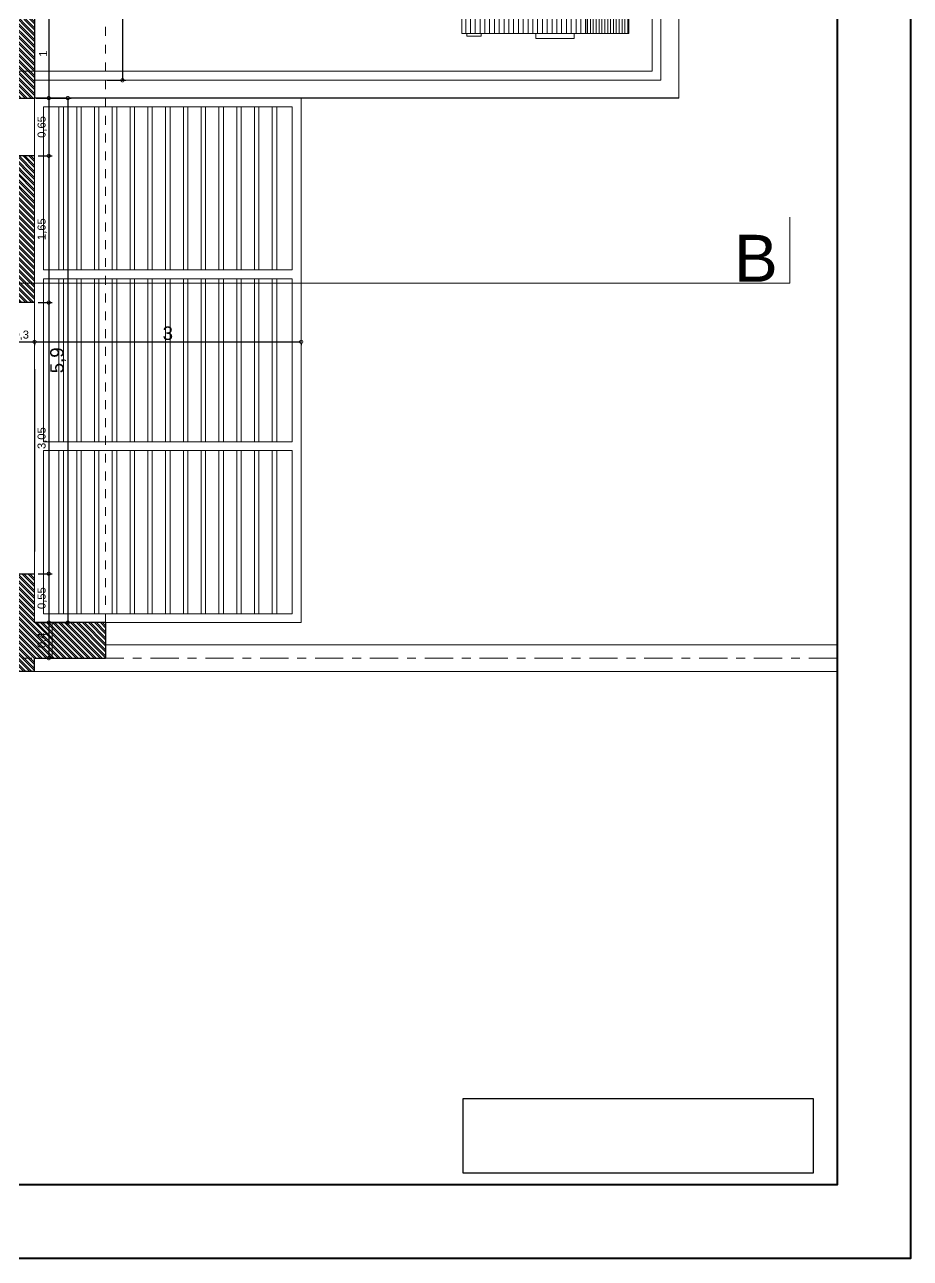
# Model space of a CAD drawing. Header units: millimetres. Extents: x 2502.5 to 2587.5, y 1451 to 1547.9.
# Drawn here: x 2527.15 to 2537.12, y 1495.34 to 1509.22 of the extents above; entities that cross this region are included whole.
import ezdxf

# ---------------------------------------------------------------- set-up
doc = ezdxf.new("R2010")
doc.units = ezdxf.units.MM
doc.linetypes.add('CENTER', pattern=[50.8, 31.75, -6.35, 6.35, -6.35])
doc.linetypes.add('JIS_02_0.7', pattern=[1.35, 0.75, -0.6])
for name, color, linetype, lineweight in [('0.05', 254, 'Continuous', 5), ('0.09', 6, 'Continuous', 9), ('0.15', 6, 'Continuous', 15), ('02_CIVIL_EXIST', 250, 'Continuous', 30), ('08_CIVIL VISTAS FINO', 253, 'Continuous', 5), ('09_CIVIL PROYECCIONES', 230, 'JIS_02_0.7', 5), ('10_CIVIL EJES', 230, 'CENTER', 15), ('11_CARPINTERIA Y MOBILIARIO', 141, 'Continuous', 9), ('13_COTAS', 8, 'Continuous', 9)]:
    doc.layers.add(name, color=color, linetype=linetype, lineweight=lineweight)
doc.styles.add('Swis721 BT', font='swiss.ttf')
doc.dimstyles.new('ISO-23', dxfattribs={"dimscale": 0.03, "dimtxt": 5, "dimasz": 2.5, "dimexe": 1.25, "dimexo": 0.625, "dimtad": 1, "dimtxsty": 'Swis721 BT', "dimblk": 'DOTSMALL', "dimcen": 2.5, "dimclrt": 150, "dimadec": 0, "dimazin": 0, "dimtfac": 1, "dimtmove": 0, "dimatfit": 3, "dimfxl": 0, "dimarcsym": 0})
picture_1 = doc.add_image_def('image1.png', size_in_pixel=(2031, 433))

# ---------------------------------------------------------------- blocks, each defined once
blk = doc.blocks.new('reposera')
at = {"layer": '11_CARPINTERIA Y MOBILIARIO'}
h = blk.add_hatch(dxfattribs=at)
h.set_pattern_fill('_USER', color=256, scale=0.03, angle=90, style=0, pattern_type=0)
h.set_pattern_definition([(90, (7e-15, -0.3), (-0.03, 2e-18), [])])
h.paths.add_polyline_path([(0.45, 0.3), (0, 0.3), (0, -0.3), (0.45, -0.3)])
h = blk.add_hatch(dxfattribs=at)
h.set_pattern_fill('_USER', color=256, scale=0.05, angle=90, style=0, pattern_type=0)
h.set_pattern_definition([(90, (0.45, -0.3), (-0.05, 3e-18), [])])
h.paths.add_polyline_path([(1.74, 0.3), (0.45, 0.3), (0.45, -0.3), (1.74, -0.3)])
for p, q in [((0.45, -0.3), (0.45, 0.3)), ((0.57, 0.35), (0.57, 0.3)), ((0.97, 0.35), (0.97, 0.3)), ((1.54, 0.325), (1.54, 0.3)), ((1.69, 0.325), (1.69, 0.3)), ((0.57, -0.3), (0.57, -0.35)), ((0.97, -0.3), (0.97, -0.35)), ((1.54, -0.3), (1.54, -0.325)), ((1.69, -0.3), (1.69, -0.325))]:
    blk.add_line(p, q, dxfattribs=at)
for points in [[(0, -0.3), (1.74, -0.3), (1.74, 0.3), (0, 0.3), (0, -0.3)], [(0.97, 0.35), (0.57, 0.35)], [(1.69, 0.325), (1.54, 0.325)], [(0.57, -0.35), (0.97, -0.35)], [(1.54, -0.325), (1.69, -0.325)]]:
    blk.add_lwpolyline(points, dxfattribs=at)
blk = doc.blocks.new('_DotSmall')
at = {"color": 0, "linetype": 'ByBlock', "const_width": 0.5}
blk.add_lwpolyline([(-0.0625, 0, 1), (0.0625, 0, 1)], format="xyb", close=True, dxfattribs=at)
blk = doc.blocks.new('*D217')
at = {"layer": '13_COTAS', "color": 0, "lineweight": -2}
for p, q in [((2526.962, 1505.652), (2527.262, 1505.652)), ((2526.962, 1505.634), (2526.962, 1505.615)), ((2527.262, 1505.634), (2527.262, 1505.615))]:
    blk.add_line(p, q, dxfattribs=at)
at = {"layer": 'Defpoints', "color": 0}
for p in [(2526.962, 1505.652), (2527.262, 1505.652), (2527.262, 1505.652)]:
    blk.add_point(p, dxfattribs=at)
at = {"layer": '13_COTAS', "color": 0, "lineweight": -2, "xscale": 0.075, "yscale": 0.075, "zscale": 0.075, "rotation": 180}
blk.add_blockref('_DotSmall', (2526.962, 1505.652), dxfattribs=at)
at = {"layer": '13_COTAS', "color": 0, "lineweight": -2, "xscale": 0.075, "yscale": 0.075, "zscale": 0.075}
blk.add_blockref('_DotSmall', (2527.262, 1505.652), dxfattribs=at)
at = {"layer": '13_COTAS', "color": 150, "insert": (2527.112, 1505.725), "char_height": 0.09, "attachment_point": 5, "style": 'Swis721 BT'}
blk.add_mtext('0,3', dxfattribs=at)
blk = doc.blocks.new('*D128')
at = {"layer": '13_COTAS', "color": 0, "lineweight": -2}
for p, q in [((2527.402, 1502.494), (2527.46, 1502.494)), ((2527.422, 1502.494), (2527.422, 1502.094)), ((2527.402, 1502.094), (2527.46, 1502.094))]:
    blk.add_line(p, q, dxfattribs=at)
at = {"layer": 'Defpoints', "color": 0}
for p in [(2527.384, 1502.494), (2527.384, 1502.094), (2527.422, 1502.094)]:
    blk.add_point(p, dxfattribs=at)
at = {"layer": '13_COTAS', "color": 0, "lineweight": -2, "xscale": 0.075, "yscale": 0.075, "zscale": 0.075}
for p, rotation in [((2527.422, 1502.494), 90), ((2527.422, 1502.094), 270)]:
    blk.add_blockref('_DotSmall', p, dxfattribs=dict(at, rotation=rotation))
at = {"layer": '13_COTAS', "color": 150, "insert": (2527.349, 1502.294), "char_height": 0.09, "attachment_point": 5, "rotation": 90, "style": 'Swis721 BT'}
blk.add_mtext('0,4', dxfattribs=at)
blk = doc.blocks.new('*D129')
at = {"layer": '13_COTAS', "color": 0, "lineweight": -2}
for p, q in [((2528.081, 1512.894), (2528.288, 1512.894)), ((2528.251, 1512.894), (2528.251, 1508.594)), ((2528.081, 1508.594), (2528.288, 1508.594))]:
    blk.add_line(p, q, dxfattribs=at)
at = {"layer": 'Defpoints', "color": 0}
for p in [(2528.062, 1512.894), (2528.062, 1508.594), (2528.251, 1508.594)]:
    blk.add_point(p, dxfattribs=at)
at = {"layer": '13_COTAS', "color": 0, "lineweight": -2, "xscale": 0.075, "yscale": 0.075, "zscale": 0.075}
for p, rotation in [((2528.251, 1512.894), 90), ((2528.251, 1508.594), 270)]:
    blk.add_blockref('_DotSmall', p, dxfattribs=dict(at, rotation=rotation))
at = {"layer": '13_COTAS', "color": 150, "insert": (2528.141, 1510.744), "char_height": 0.15, "attachment_point": 5, "rotation": 90, "style": 'Swis721 BT'}
blk.add_mtext('4,3', dxfattribs=at)
blk = doc.blocks.new('*D130')
at = {"layer": '13_COTAS', "color": 0, "lineweight": -2}
for p, q in [((2527.302, 1503.044), (2527.46, 1503.044)), ((2527.422, 1503.044), (2527.422, 1502.494)), ((2527.302, 1502.494), (2527.46, 1502.494))]:
    blk.add_line(p, q, dxfattribs=at)
at = {"layer": 'Defpoints', "color": 0}
for p in [(2527.284, 1503.044), (2527.284, 1502.494), (2527.422, 1502.494)]:
    blk.add_point(p, dxfattribs=at)
at = {"layer": '13_COTAS', "color": 0, "lineweight": -2, "xscale": 0.075, "yscale": 0.075, "zscale": 0.075}
for p, rotation in [((2527.422, 1503.044), 90), ((2527.422, 1502.494), 270)]:
    blk.add_blockref('_DotSmall', p, dxfattribs=dict(at, rotation=rotation))
at = {"layer": '13_COTAS', "color": 150, "insert": (2527.349, 1502.769), "char_height": 0.09, "attachment_point": 5, "rotation": 90, "style": 'Swis721 BT'}
blk.add_mtext('0,55', dxfattribs=at)
blk = doc.blocks.new('*D131')
at = {"layer": '13_COTAS', "color": 0, "lineweight": -2}
for p, q in [((2527.302, 1509.394), (2527.46, 1509.394)), ((2527.422, 1509.394), (2527.422, 1508.394)), ((2527.302, 1508.394), (2527.46, 1508.394))]:
    blk.add_line(p, q, dxfattribs=at)
at = {"layer": 'Defpoints', "color": 0}
for p in [(2527.284, 1509.394), (2527.284, 1508.394), (2527.422, 1508.394)]:
    blk.add_point(p, dxfattribs=at)
at = {"layer": '13_COTAS', "color": 0, "lineweight": -2, "xscale": 0.075, "yscale": 0.075, "zscale": 0.075}
for p, rotation in [((2527.422, 1509.394), 90), ((2527.422, 1508.394), 270)]:
    blk.add_blockref('_DotSmall', p, dxfattribs=dict(at, rotation=rotation))
at = {"layer": '13_COTAS', "color": 150, "insert": (2527.358, 1508.894), "char_height": 0.09, "attachment_point": 5, "rotation": 90, "style": 'Swis721 BT'}
blk.add_mtext('1', dxfattribs=at)
blk = doc.blocks.new('*D132')
at = {"layer": '13_COTAS', "color": 0, "lineweight": -2}
for p, q in [((2527.302, 1507.744), (2527.46, 1507.744)), ((2527.422, 1507.744), (2527.422, 1506.094)), ((2527.302, 1506.094), (2527.46, 1506.094))]:
    blk.add_line(p, q, dxfattribs=at)
at = {"layer": 'Defpoints', "color": 0}
for p in [(2527.284, 1507.744), (2527.284, 1506.094), (2527.422, 1506.094)]:
    blk.add_point(p, dxfattribs=at)
at = {"layer": '13_COTAS', "color": 0, "lineweight": -2, "xscale": 0.075, "yscale": 0.075, "zscale": 0.075}
for p, rotation in [((2527.422, 1507.744), 90), ((2527.422, 1506.094), 270)]:
    blk.add_blockref('_DotSmall', p, dxfattribs=dict(at, rotation=rotation))
at = {"layer": '13_COTAS', "color": 150, "insert": (2527.349, 1506.919), "char_height": 0.09, "attachment_point": 5, "rotation": 90, "style": 'Swis721 BT'}
blk.add_mtext('1,65', dxfattribs=at)
blk = doc.blocks.new('*D133')
at = {"layer": '13_COTAS', "color": 0, "lineweight": -2}
for p, q in [((2527.302, 1508.394), (2527.46, 1508.394)), ((2527.422, 1508.394), (2527.422, 1507.744)), ((2527.302, 1507.744), (2527.46, 1507.744))]:
    blk.add_line(p, q, dxfattribs=at)
at = {"layer": 'Defpoints', "color": 0}
for p in [(2527.284, 1508.394), (2527.284, 1507.744), (2527.422, 1507.744)]:
    blk.add_point(p, dxfattribs=at)
at = {"layer": '13_COTAS', "color": 0, "lineweight": -2, "xscale": 0.075, "yscale": 0.075, "zscale": 0.075}
for p, rotation in [((2527.422, 1508.394), 90), ((2527.422, 1507.744), 270)]:
    blk.add_blockref('_DotSmall', p, dxfattribs=dict(at, rotation=rotation))
at = {"layer": '13_COTAS', "color": 150, "insert": (2527.349, 1508.069), "char_height": 0.09, "attachment_point": 5, "rotation": 90, "style": 'Swis721 BT'}
blk.add_mtext('0,65', dxfattribs=at)
blk = doc.blocks.new('*D134')
at = {"layer": '13_COTAS', "color": 0, "lineweight": -2}
for p, q in [((2527.302, 1506.094), (2527.46, 1506.094)), ((2527.422, 1506.094), (2527.422, 1503.044)), ((2527.302, 1503.044), (2527.46, 1503.044))]:
    blk.add_line(p, q, dxfattribs=at)
at = {"layer": 'Defpoints', "color": 0}
for p in [(2527.284, 1506.094), (2527.284, 1503.044), (2527.422, 1503.044)]:
    blk.add_point(p, dxfattribs=at)
at = {"layer": '13_COTAS', "color": 0, "lineweight": -2, "xscale": 0.075, "yscale": 0.075, "zscale": 0.075}
for p, rotation in [((2527.422, 1506.094), 90), ((2527.422, 1503.044), 270)]:
    blk.add_blockref('_DotSmall', p, dxfattribs=dict(at, rotation=rotation))
at = {"layer": '13_COTAS', "color": 150, "insert": (2527.349, 1504.569), "char_height": 0.09, "attachment_point": 5, "rotation": 90, "style": 'Swis721 BT'}
blk.add_mtext('3,05', dxfattribs=at)
blk = doc.blocks.new('*D140')
at = {"layer": '13_COTAS', "color": 0, "lineweight": -2}
for p, q in [((2527.281, 1508.394), (2527.674, 1508.394)), ((2527.636, 1508.394), (2527.636, 1502.494)), ((2527.281, 1502.494), (2527.674, 1502.494))]:
    blk.add_line(p, q, dxfattribs=at)
at = {"layer": 'Defpoints', "color": 0}
for p in [(2527.262, 1508.394), (2527.262, 1502.494), (2527.636, 1502.494)]:
    blk.add_point(p, dxfattribs=at)
at = {"layer": '13_COTAS', "color": 0, "lineweight": -2, "xscale": 0.075, "yscale": 0.075, "zscale": 0.075}
for p, rotation in [((2527.636, 1508.394), 90), ((2527.636, 1502.494), 270)]:
    blk.add_blockref('_DotSmall', p, dxfattribs=dict(at, rotation=rotation))
at = {"layer": '13_COTAS', "color": 150, "insert": (2527.527, 1505.444), "char_height": 0.15, "attachment_point": 5, "rotation": 90, "style": 'Swis721 BT'}
blk.add_mtext('5,9', dxfattribs=at)
blk = doc.blocks.new('*D142')
at = {"layer": '13_COTAS', "color": 0, "lineweight": -2}
for p, q in [((2527.262, 1505.652), (2530.262, 1505.652)), ((2527.262, 1505.634), (2527.262, 1505.615)), ((2530.262, 1505.634), (2530.262, 1505.615))]:
    blk.add_line(p, q, dxfattribs=at)
at = {"layer": 'Defpoints', "color": 0}
for p in [(2527.262, 1505.653), (2530.262, 1505.653), (2530.262, 1505.652)]:
    blk.add_point(p, dxfattribs=at)
at = {"layer": '13_COTAS', "color": 0, "lineweight": -2, "xscale": 0.075, "yscale": 0.075, "zscale": 0.075, "rotation": 180}
blk.add_blockref('_DotSmall', (2527.262, 1505.652), dxfattribs=at)
at = {"layer": '13_COTAS', "color": 0, "lineweight": -2, "xscale": 0.075, "yscale": 0.075, "zscale": 0.075}
blk.add_blockref('_DotSmall', (2530.262, 1505.652), dxfattribs=at)
at = {"layer": '13_COTAS', "color": 150, "insert": (2528.762, 1505.748), "char_height": 0.15, "attachment_point": 5, "style": 'Swis721 BT'}
blk.add_mtext('3', dxfattribs=at)
blk = doc.blocks.new('silueta')
at = {"layer": '0.09', "color": 3}
for points in [[(2456, 1541.267), (2484.8, 1541.267), (2484.8, 1540.717), (2484.95, 1540.717), (2484.95, 1536.417), (2477.9, 1536.417), (2477.7, 1536.417), (2477.7, 1530.517), (2477.9, 1530.517), (2477.9, 1530.117), (2477.7, 1530.117), (2477.7, 1529.967), (2456, 1529.967)], [(2473, 1537.567), (2473, 1534.717), (2465.4, 1534.717), (2465.4, 1533.117), (2467.4, 1533.117), (2467.4, 1530.317), (2477.4, 1530.317), (2477.4, 1536.717), (2484.65, 1536.717), (2484.65, 1540.117)]]:
    blk.add_lwpolyline(points, dxfattribs=at)

msp = doc.modelspace()

# ---------------------------------------------------------------- hatches: boundary and pattern name
at = {"layer": '0.09'}
h = msp.add_hatch(dxfattribs=at)
h.set_pattern_fill('ANSI32', color=18, scale=0.005, angle=-90)
h.set_pattern_definition([(315, (2, 0), (0.03367596045, 0.03367596045), []), (315, (2, -0.02245), (0.03367596045, 0.03367596045), [])])
h.paths.add_polyline_path([(2527.262, 1502.094), (2521.615, 1502.094), (2521.615, 1501.944), (2527.262, 1501.944)])
h.paths.add_polyline_path([(2514.962, 1512.894), (2518.762, 1512.894), (2518.762, 1510.58), (2518.962, 1510.58), (2518.962, 1512.894), (2520.962, 1512.894), (2520.962, 1513.094), (2513.862, 1513.094), (2513.862, 1512.694), (2514.662, 1512.694), (2514.662, 1511.694), (2514.962, 1511.694)])
h.paths.add_polyline_path([(2520.962, 1513.244), (2514.662, 1513.244), (2514.662, 1513.094), (2520.962, 1513.094)])
h.paths.add_polyline_path([(2527.262, 1513.244), (2522.962, 1513.244), (2522.962, 1513.094), (2527.262, 1513.094)])
h.paths.add_polyline_path([(2528.062, 1513.094), (2527.262, 1513.094), (2522.962, 1513.094), (2522.962, 1512.894), (2522.962, 1510.58), (2523.162, 1510.58), (2523.162, 1512.894), (2526.962, 1512.894), (2526.962, 1511.694), (2527.012, 1511.694), (2527.062, 1511.694), (2527.262, 1511.694), (2527.262, 1512.694), (2528.062, 1512.694)])
h.paths.add_polyline_path([(2523.162, 1510.58), (2522.962, 1510.58), (2522.962, 1510.294), (2522.562, 1510.294), (2522.562, 1510.094), (2523.762, 1510.094), (2523.762, 1510.194), (2523.162, 1510.194)])
h.paths.add_polyline_path([(2521.562, 1510.294), (2520.362, 1510.294), (2520.362, 1510.094), (2521.562, 1510.094)])
h.paths.add_polyline_path([(2519.562, 1510.294), (2518.962, 1510.294), (2518.962, 1510.58), (2518.762, 1510.58), (2518.762, 1510.194), (2518.162, 1510.194), (2518.162, 1510.094), (2519.562, 1510.094)])
h.paths.add_polyline_path([(2527.262, 1509.394), (2526.962, 1509.394), (2526.962, 1509.294), (2522.562, 1509.294), (2522.562, 1506.234), (2523.662, 1506.234), (2523.662, 1506.244), (2522.712, 1506.244), (2522.712, 1509.144), (2524.512, 1509.144), (2524.512, 1506.244), (2524.462, 1506.244), (2524.462, 1506.234), (2524.962, 1506.234), (2524.962, 1506.244), (2524.612, 1506.244), (2524.612, 1507.644), (2524.912, 1507.644), (2524.912, 1507.744), (2524.612, 1507.744), (2524.612, 1509.144), (2525.612, 1509.144), (2525.612, 1507.644), (2525.712, 1507.644), (2525.712, 1509.144), (2526.962, 1509.144), (2526.962, 1508.394), (2527.262, 1508.394)])
h.paths.add_polyline_path([(2525.708, 1508.403), (2525.708, 1508.341), (2525.699, 1508.341), (2525.699, 1508.403, -1)], flags=16)
h.paths.add_polyline_path([(2525.625, 1508.403), (2525.625, 1508.341), (2525.617, 1508.341), (2525.617, 1508.403, -1)], flags=16)
h.paths.add_polyline_path([(2523.409, 1509.277), (2523.328, 1509.277), (2523.328, 1509.287), (2523.409, 1509.287, -1)], flags=16)
h.paths.add_polyline_path([(2527.262, 1507.744), (2526.412, 1507.744), (2526.412, 1507.718), (2526.412, 1507.644), (2526.962, 1507.644), (2526.962, 1506.244), (2525.762, 1506.244), (2525.762, 1506.234), (2527.262, 1506.234)], flags=17)
h.paths.add_polyline_path([(2527.262, 1506.234), (2525.762, 1506.234), (2525.762, 1506.211), (2525.762, 1506.094), (2527.262, 1506.094)])
h.paths.add_polyline_path([(2524.962, 1506.234), (2524.462, 1506.234), (2524.462, 1506.211), (2524.462, 1506.094), (2524.962, 1506.094)])
h.paths.add_polyline_path([(2523.662, 1506.234), (2522.562, 1506.234), (2522.562, 1506.094), (2523.662, 1506.094)])
h.paths.add_polyline_path([(2523.378, 1506.112), (2523.459, 1506.112, -1), (2523.459, 1506.101), (2523.378, 1506.101)], flags=16)
h.paths.add_polyline_path([(2528.062, 1502.494), (2527.262, 1502.494), (2527.262, 1503.044), (2526.962, 1503.044), (2526.962, 1502.294), (2522.762, 1502.294), (2522.762, 1505.294), (2522.562, 1505.294), (2522.562, 1502.294), (2521.615, 1502.294), (2521.615, 1502.094), (2528.062, 1502.094)])
h.paths.add_polyline_path([(2521.615, 1502.294), (2516.962, 1502.294), (2516.962, 1502.494), (2516.662, 1502.494), (2514.662, 1502.494), (2513.862, 1502.494), (2513.862, 1502.094), (2514.662, 1502.094), (2521.615, 1502.094)])
h.paths.add_polyline_path([(2521.615, 1502.094), (2514.662, 1502.094), (2514.662, 1501.944), (2521.615, 1501.944)])
h.paths.add_polyline_path([(2516.962, 1505.194), (2516.962, 1505.894), (2516.927, 1505.894), (2516.862, 1505.894), (2516.862, 1505.094), (2514.962, 1505.094), (2514.962, 1505.494), (2514.662, 1505.494), (2514.662, 1504.894), (2514.962, 1504.894), (2516.662, 1504.894), (2516.962, 1504.894)])
h.paths.add_polyline_path([(2519.5, 1508.664), (2519.5, 1507.362), (2519.933, 1507.362), (2519.933, 1508.664)], flags=9)
h.paths.add_polyline_path([(2517.347, 1509.107), (2517.347, 1508.352), (2517.78, 1508.352), (2517.78, 1509.107)], flags=9)

# ---------------------------------------------------------------- linework, layer by layer
at = {"layer": '0.05'}
for p, q in [((2534.512, 1508.394), (2534.512, 1512.694)), ((2534.312, 1508.594), (2534.312, 1512.494)), ((2534.312, 1508.594), (2527.262, 1508.594)), ((2534.512, 1508.394), (2527.262, 1508.394)), ((2527.537, 1506.461), (2527.537, 1508.294)), ((2527.587, 1506.461), (2527.587, 1508.294)), ((2527.737, 1506.461), (2527.737, 1508.294)), ((2527.787, 1506.461), (2527.787, 1508.294)), ((2527.937, 1506.461), (2527.937, 1508.294)), ((2527.987, 1506.461), (2527.987, 1508.294)), ((2528.137, 1506.461), (2528.137, 1508.294)), ((2528.187, 1506.461), (2528.187, 1508.294)), ((2528.337, 1506.461), (2528.337, 1508.294)), ((2528.387, 1506.461), (2528.387, 1508.294)), ((2528.537, 1506.461), (2528.537, 1508.294)), ((2528.587, 1506.461), (2528.587, 1508.294)), ((2528.737, 1506.461), (2528.737, 1508.294)), ((2528.787, 1506.461), (2528.787, 1508.294)), ((2528.937, 1506.461), (2528.937, 1508.294)), ((2528.987, 1506.461), (2528.987, 1508.294)), ((2529.137, 1506.461), (2529.137, 1508.294)), ((2529.187, 1506.461), (2529.187, 1508.294)), ((2529.337, 1506.461), (2529.337, 1508.294)), ((2529.387, 1506.461), (2529.387, 1508.294)), ((2529.537, 1506.461), (2529.537, 1508.294)), ((2529.587, 1506.461), (2529.587, 1508.294)), ((2529.737, 1506.461), (2529.737, 1508.294)), ((2529.787, 1506.461), (2529.787, 1508.294)), ((2529.937, 1506.461), (2529.937, 1508.294)), ((2529.987, 1506.461), (2529.987, 1508.294)), ((2530.162, 1506.461), (2527.362, 1506.461)), ((2530.162, 1506.361), (2527.362, 1506.361)), ((2527.537, 1504.528), (2527.537, 1506.361)), ((2527.587, 1504.528), (2527.587, 1506.361)), ((2527.737, 1504.528), (2527.737, 1506.361)), ((2527.787, 1504.528), (2527.787, 1506.361)), ((2527.937, 1504.528), (2527.937, 1506.361)), ((2527.987, 1504.528), (2527.987, 1506.361)), ((2528.137, 1504.528), (2528.137, 1506.361)), ((2528.187, 1504.528), (2528.187, 1506.361)), ((2528.337, 1504.528), (2528.337, 1506.361)), ((2528.387, 1504.528), (2528.387, 1506.361)), ((2528.537, 1504.528), (2528.537, 1506.361)), ((2528.587, 1504.528), (2528.587, 1506.361)), ((2528.737, 1504.528), (2528.737, 1506.361)), ((2528.787, 1504.528), (2528.787, 1506.361)), ((2528.937, 1504.528), (2528.937, 1506.361)), ((2528.987, 1504.528), (2528.987, 1506.361)), ((2529.137, 1504.528), (2529.137, 1506.361)), ((2529.187, 1504.528), (2529.187, 1506.361)), ((2529.337, 1504.528), (2529.337, 1506.361)), ((2529.387, 1504.528), (2529.387, 1506.361)), ((2529.537, 1504.528), (2529.537, 1506.361)), ((2529.587, 1504.528), (2529.587, 1506.361)), ((2529.737, 1504.528), (2529.737, 1506.361)), ((2529.787, 1504.528), (2529.787, 1506.361)), ((2529.937, 1504.528), (2529.937, 1506.361)), ((2529.987, 1504.528), (2529.987, 1506.361)), ((2530.162, 1504.528), (2527.362, 1504.528)), ((2530.162, 1504.428), (2527.362, 1504.428)), ((2527.537, 1502.594), (2527.537, 1504.428)), ((2527.587, 1502.594), (2527.587, 1504.428)), ((2527.737, 1502.594), (2527.737, 1504.428)), ((2527.787, 1502.594), (2527.787, 1504.428)), ((2527.937, 1502.594), (2527.937, 1504.428)), ((2527.987, 1502.594), (2527.987, 1504.428)), ((2528.137, 1502.594), (2528.137, 1504.428)), ((2528.187, 1502.594), (2528.187, 1504.428)), ((2528.337, 1502.594), (2528.337, 1504.428)), ((2528.387, 1502.594), (2528.387, 1504.428)), ((2528.537, 1502.594), (2528.537, 1504.428)), ((2528.587, 1502.594), (2528.587, 1504.428)), ((2528.737, 1502.594), (2528.737, 1504.428)), ((2528.787, 1502.594), (2528.787, 1504.428)), ((2528.937, 1502.594), (2528.937, 1504.428)), ((2528.987, 1502.594), (2528.987, 1504.428)), ((2529.137, 1502.594), (2529.137, 1504.428)), ((2529.187, 1502.594), (2529.187, 1504.428)), ((2529.337, 1502.594), (2529.337, 1504.428)), ((2529.387, 1502.594), (2529.387, 1504.428)), ((2529.537, 1502.594), (2529.537, 1504.428)), ((2529.587, 1502.594), (2529.587, 1504.428)), ((2529.737, 1502.594), (2529.737, 1504.428)), ((2529.787, 1502.594), (2529.787, 1504.428)), ((2529.937, 1502.594), (2529.937, 1504.428)), ((2529.987, 1502.594), (2529.987, 1504.428)), ((2536.294, 1502.244), (2528.062, 1502.244)), ((2527.262, 1501.944), (2536.294, 1501.944))]:
    msp.add_line(p, q, dxfattribs=at)
msp.add_lwpolyline([(2530.262, 1508.394), (2530.262, 1502.494), (2527.262, 1502.494), (2527.262, 1508.394)], close=True, dxfattribs=at)
for points in [[(2527.362, 1506.461), (2527.362, 1508.294), (2530.162, 1508.294), (2530.162, 1506.461)], [(2527.362, 1504.528), (2527.362, 1506.361)], [(2530.162, 1506.361), (2530.162, 1504.528)], [(2530.162, 1504.428), (2530.162, 1502.594), (2527.362, 1502.594), (2527.362, 1504.428)]]:
    msp.add_lwpolyline(points, dxfattribs=at)
at = {"layer": '0.15'}
for q in [(2535.764, 1507.055), (2504.724, 1506.313)]:
    msp.add_line((2535.764, 1506.313), q, dxfattribs=at)
at = {"layer": '02_CIVIL_EXIST'}
for p, q in [((2527.262, 1509.394), (2527.262, 1508.394)), ((2526.962, 1508.394), (2527.262, 1508.394)), ((2527.262, 1507.744), (2526.412, 1507.744)), ((2527.262, 1506.094), (2525.762, 1506.094)), ((2527.262, 1505.344), (2527.262, 1503.294)), ((2526.962, 1503.044), (2527.262, 1503.044)), ((2528.062, 1502.494), (2527.262, 1502.494)), ((2528.062, 1502.494), (2528.062, 1502.094)), ((2527.262, 1501.944), (2527.262, 1502.094)), ((2527.262, 1502.094), (2528.062, 1502.094)), ((2527.262, 1501.944), (2514.662, 1501.944))]:
    msp.add_line(p, q, dxfattribs=at)
at = {"layer": '02_CIVIL_EXIST', "lineweight": 40}
for points in [[(2502.469, 1519.846), (2537.119, 1519.846), (2537.119, 1495.343), (2502.469, 1495.343)], [(2504.531, 1519.021), (2536.294, 1519.021), (2536.294, 1496.168), (2504.531, 1496.168)]]:
    msp.add_lwpolyline(points, close=True, dxfattribs=at)
at = {"layer": '08_CIVIL VISTAS FINO'}
for p, q in [((2527.262, 1508.394), (2527.262, 1505.344)), ((2527.262, 1503.294), (2527.262, 1502.494))]:
    msp.add_line(p, q, dxfattribs=at)
at = {"layer": '09_CIVIL PROYECCIONES', "ltscale": 0.1}
for q in [(2528.062, 1512.894), (2528.062, 1508.394)]:
    msp.add_line((2528.062, 1502.494), q, dxfattribs=at)
at = {"layer": '10_CIVIL EJES', "ltscale": 0.01}
msp.add_line((2536.294, 1502.094), (2504.521, 1502.094), dxfattribs=at)

# ---------------------------------------------------------------- block references
at = {"xscale": 1.08, "yscale": 1.08, "zscale": 1.08, "rotation": 179.9999999999999}
msp.add_blockref('reposera', (2533.951, 1509.443), dxfattribs=at)
at = {"layer": 'Defpoints'}
msp.add_blockref('silueta', (49.562, -28.022), dxfattribs=at)

# ---------------------------------------------------------------- texts
at = {"layer": '0.15', "insert": (2535.135, 1506.856), "char_height": 0.528, "attachment_point": 1, "style": 'Swis721 BT'}
msp.add_mtext_dynamic_manual_height_columns('B', width=11.37319, gutter_width=10, heights=[0.695], dxfattribs=at)

# ---------------------------------------------------------------- dimensions: what is measured, and where the dimension line sits
at = {"layer": '13_COTAS'}
for base, p1, p2, override, picture, middle in [((2528.251, 1508.594), (2528.062, 1512.894), (2528.062, 1508.594), {"dimfxl": 100, "dimarcsym": 2}, '*D129', (2528.141, 1510.744)), ((2527.422, 1508.394), (2527.284, 1509.394), (2527.284, 1508.394), {"dimtxt": 3, "dimfxl": 100, "dimarcsym": 2}, '*D131', (2527.358, 1508.894)), ((2527.636, 1502.494), (2527.262, 1508.394), (2527.262, 1502.494), {"dimfxl": 100, "dimarcsym": 2}, '*D140', (2527.527, 1505.444)), ((2527.422, 1507.744), (2527.284, 1508.394), (2527.284, 1507.744), {"dimtxt": 3, "dimfxl": 100, "dimarcsym": 2}, '*D133', (2527.349, 1508.069)), ((2527.422, 1506.094), (2527.284, 1507.744), (2527.284, 1506.094), {"dimtxt": 3, "dimfxl": 100, "dimarcsym": 2}, '*D132', (2527.349, 1506.919)), ((2527.422, 1503.044), (2527.284, 1506.094), (2527.284, 1503.044), {"dimtxt": 3, "dimfxl": 100, "dimarcsym": 2}, '*D134', (2527.349, 1504.569)), ((2527.422, 1502.494), (2527.284, 1503.044), (2527.284, 1502.494), {"dimtxt": 3, "dimfxl": 100, "dimarcsym": 2}, '*D130', (2527.349, 1502.769)), ((2527.422, 1502.094), (2527.384, 1502.494), (2527.384, 1502.094), {"dimtxt": 3, "dimfxl": 100, "dimarcsym": 2}, '*D128', (2527.349, 1502.294))]:
    dim = msp.add_linear_dim(base=base, p1=p1, p2=p2, angle=270, dimstyle='ISO-23', override=override, dxfattribs=at)
    dim.commit()
    dim.dimension.update_dxf_attribs({"geometry": picture, "text_midpoint": middle})
for base, p1, p2, override, picture, middle in [((2527.262, 1505.652), (2526.962, 1505.652), (2527.262, 1505.652), {"dimtxt": 3, "dimfxl": 100, "dimarcsym": 2}, '*D217', (2527.112, 1505.725)), ((2530.262, 1505.652), (2527.262, 1505.653), (2530.262, 1505.653), {"dimfxl": 100, "dimarcsym": 2}, '*D142', (2528.762, 1505.748))]:
    dim = msp.add_linear_dim(base=base, p1=p1, p2=p2, dimstyle='ISO-23', override=override, dxfattribs=at)
    dim.commit()
    dim.dimension.update_dxf_attribs({"geometry": picture, "text_midpoint": middle})

# ---------------------------------------------------------------- pictures from other files: only their frames are drawn
at = {"color": 1}
image = msp.add_image(picture_1, insert=(2532.084, 1496.302), size_in_units=(3.942, 0.84), rotation=0, dxfattribs=at)
image.dxf.flags = 15

doc.saveas('drawing.dxf')
